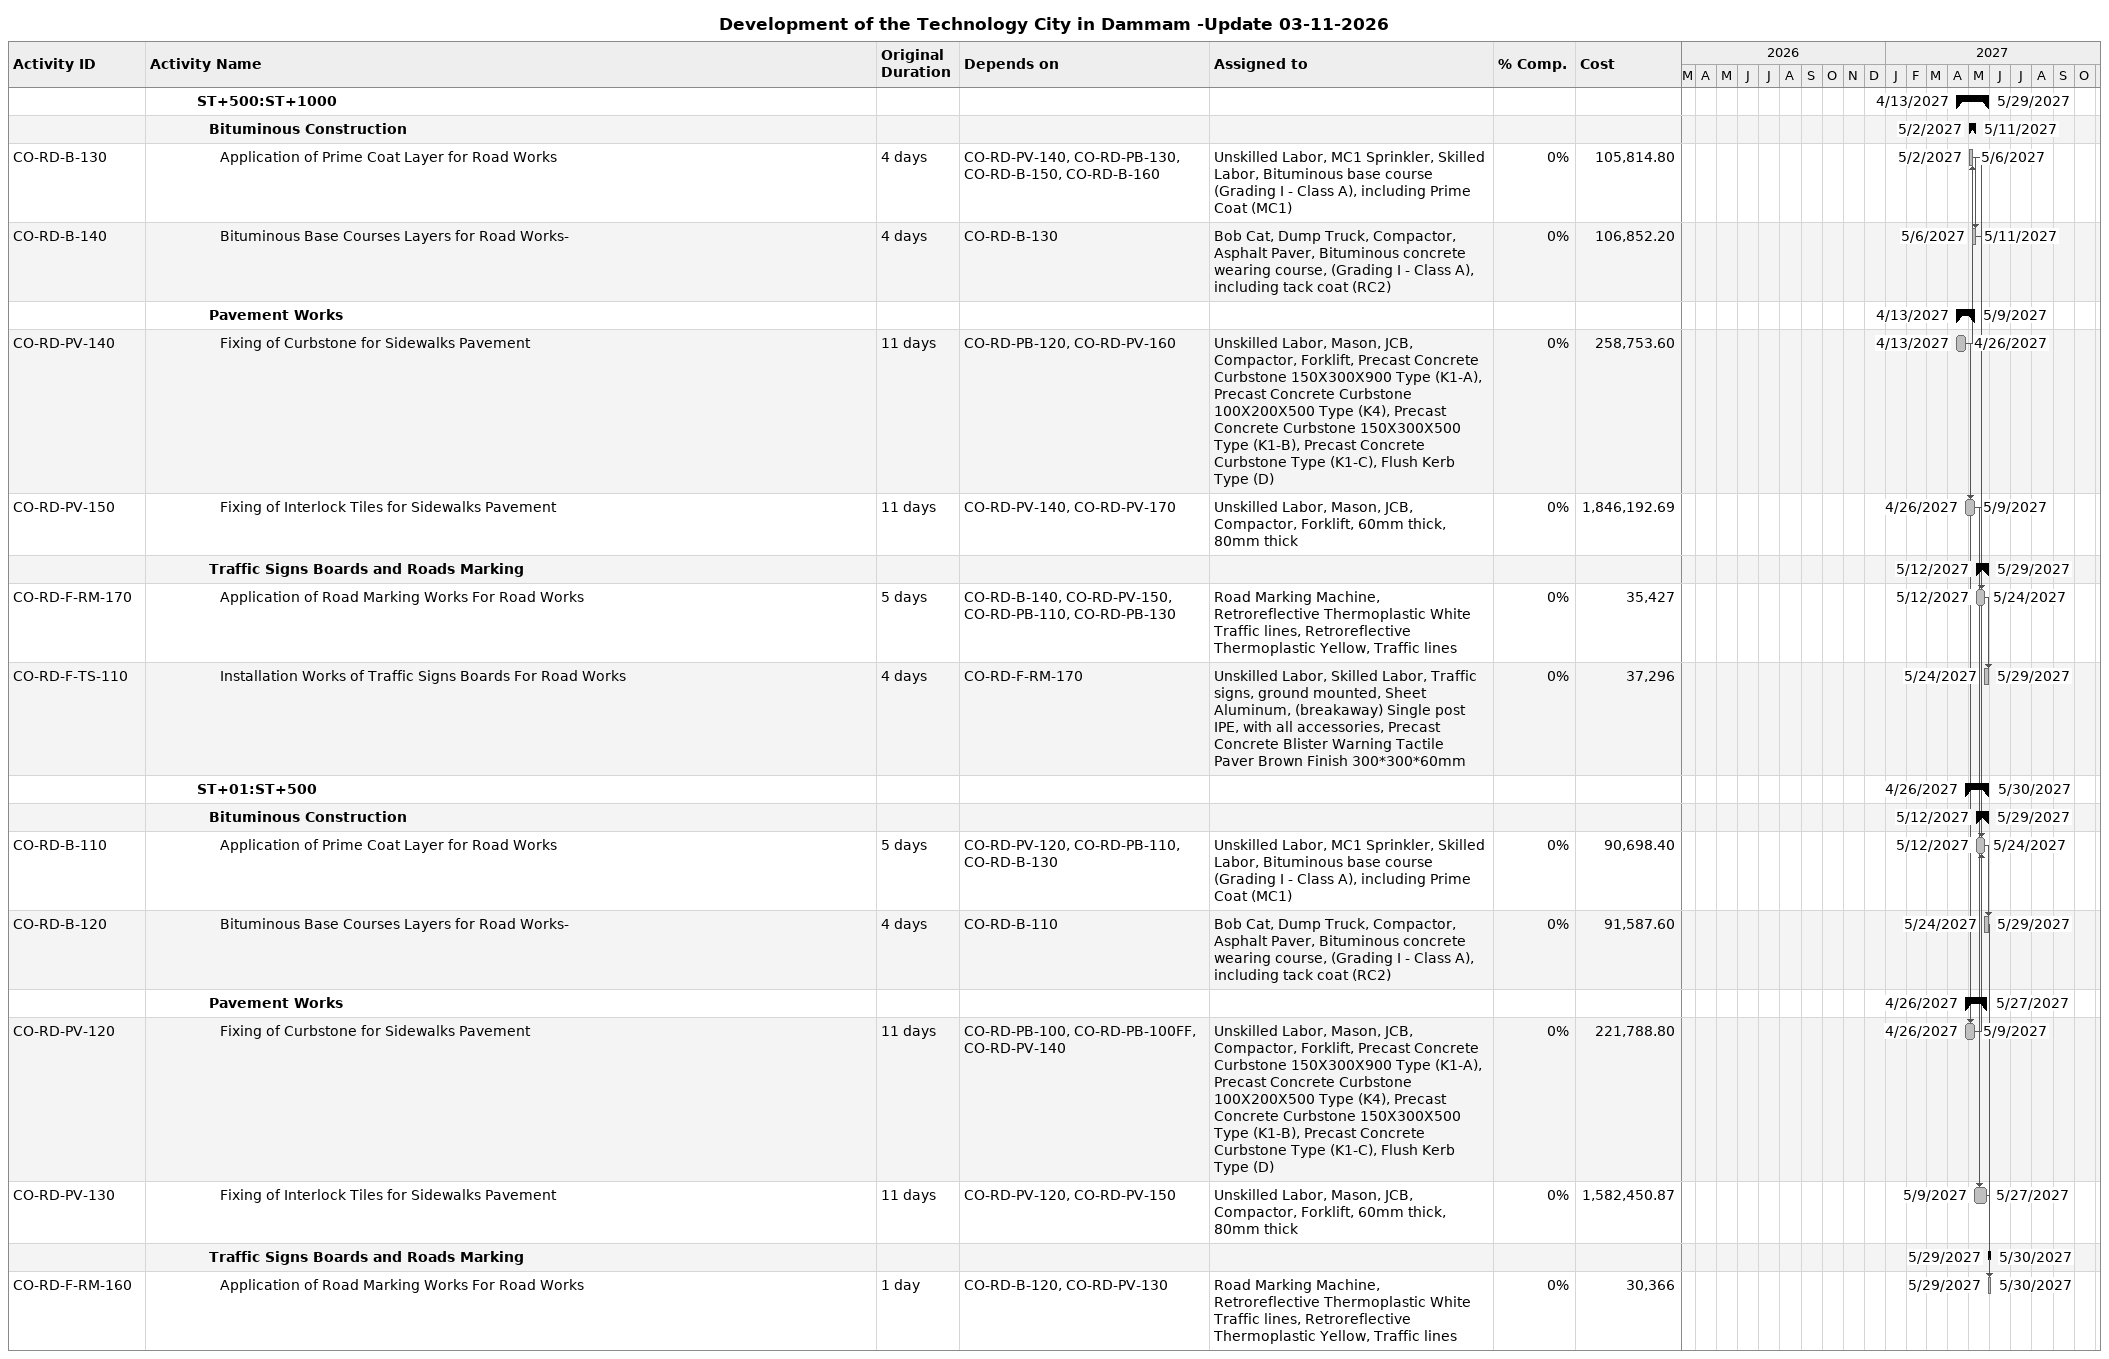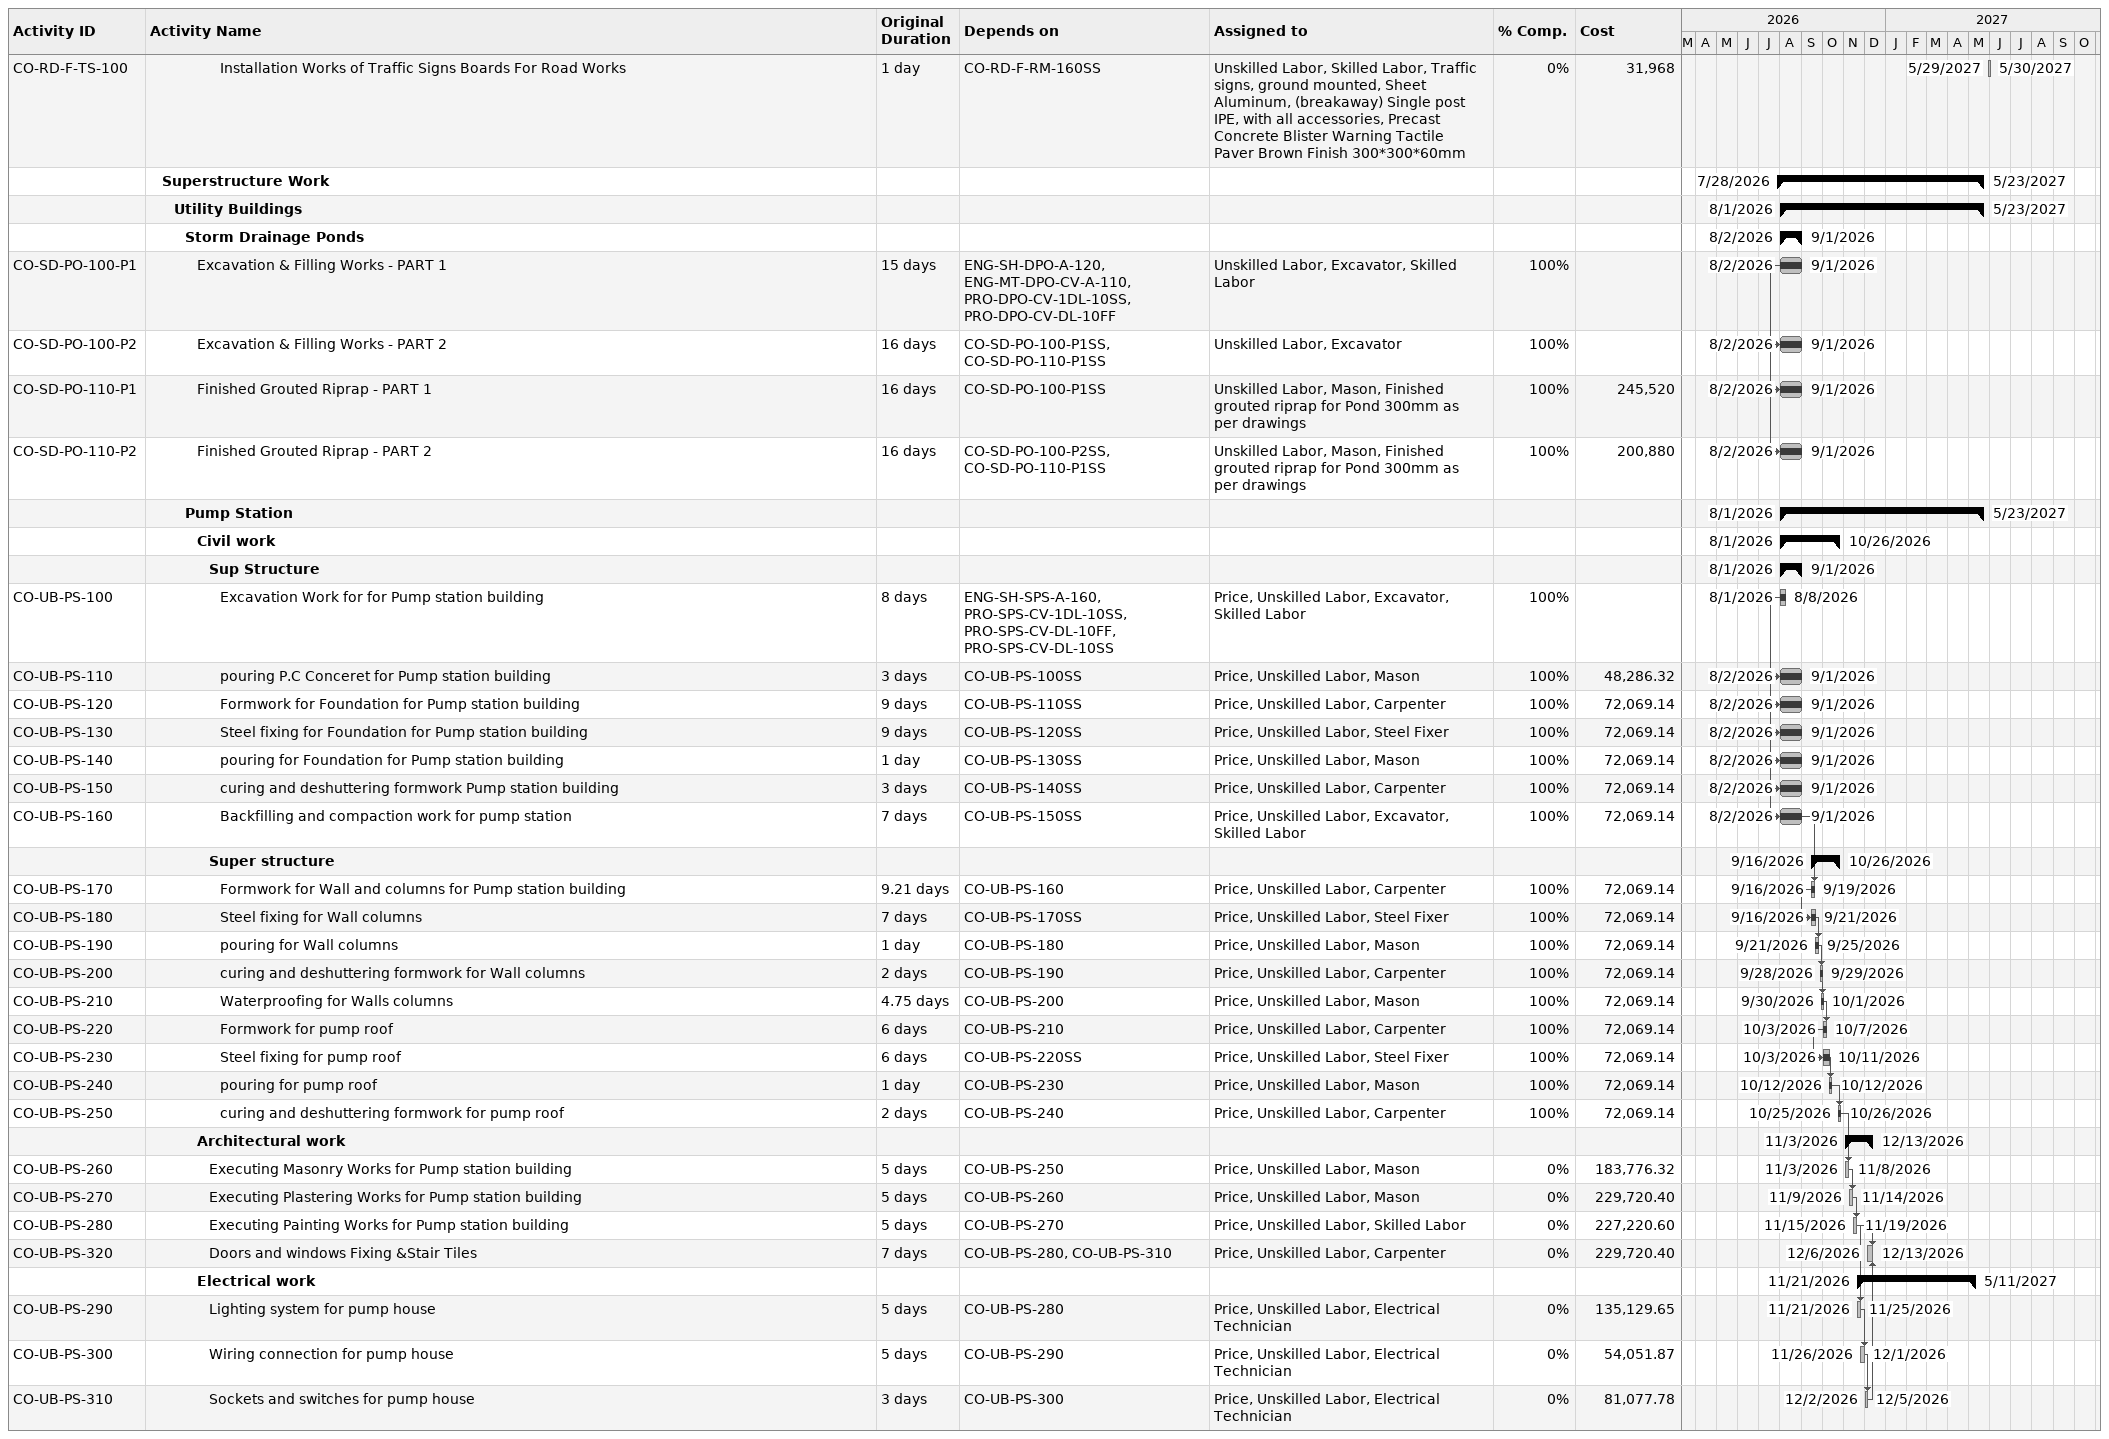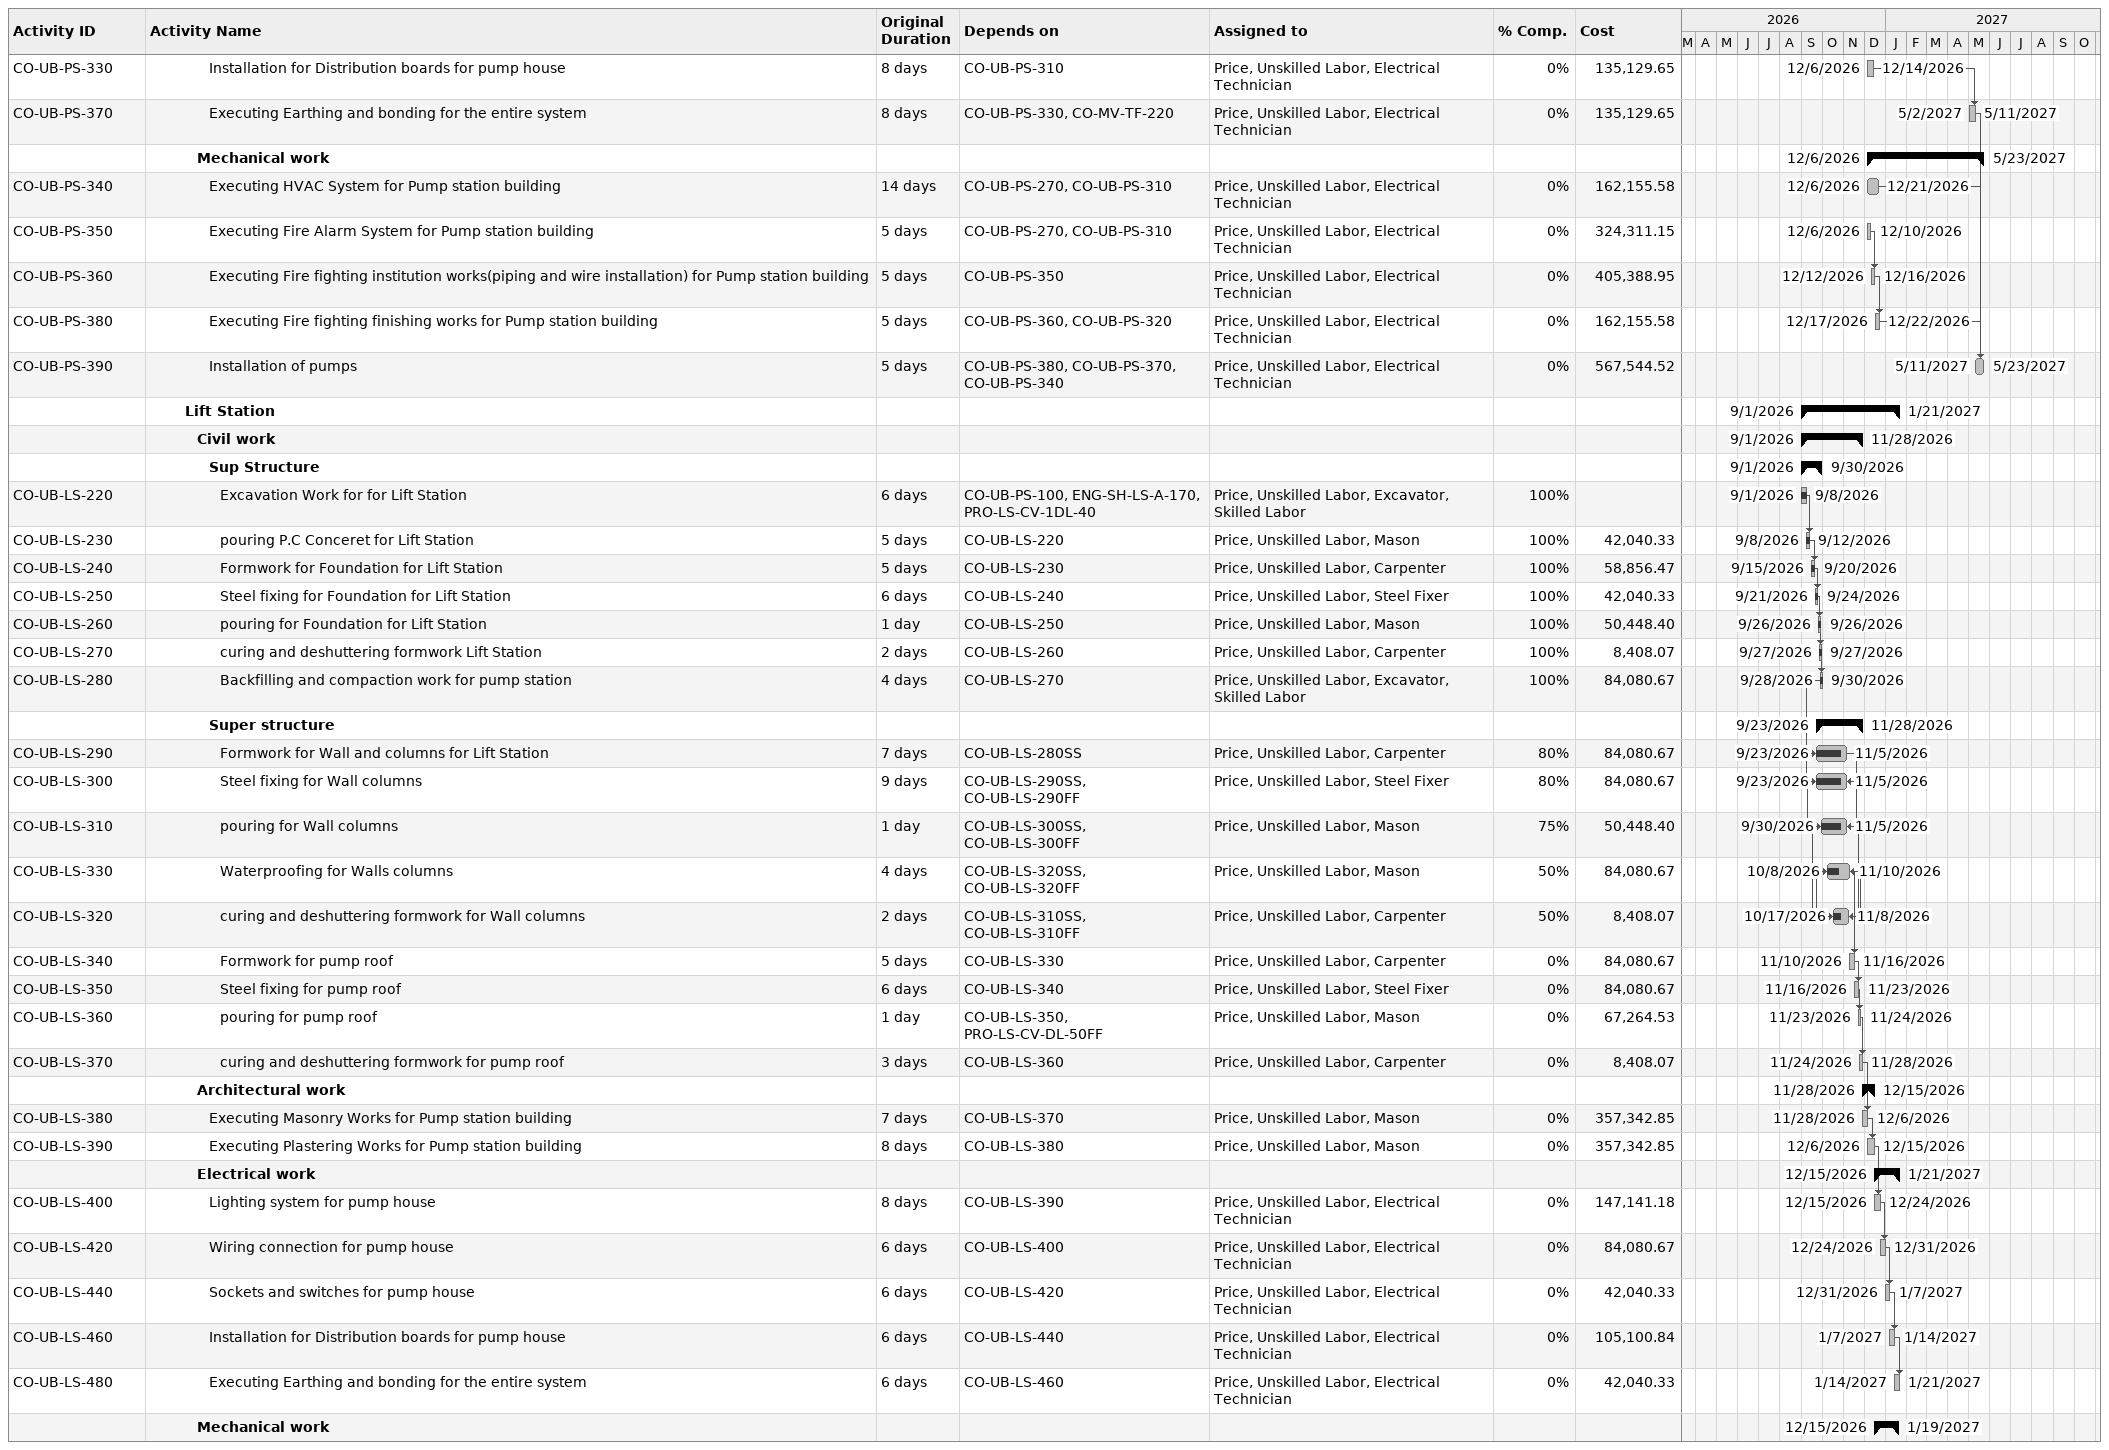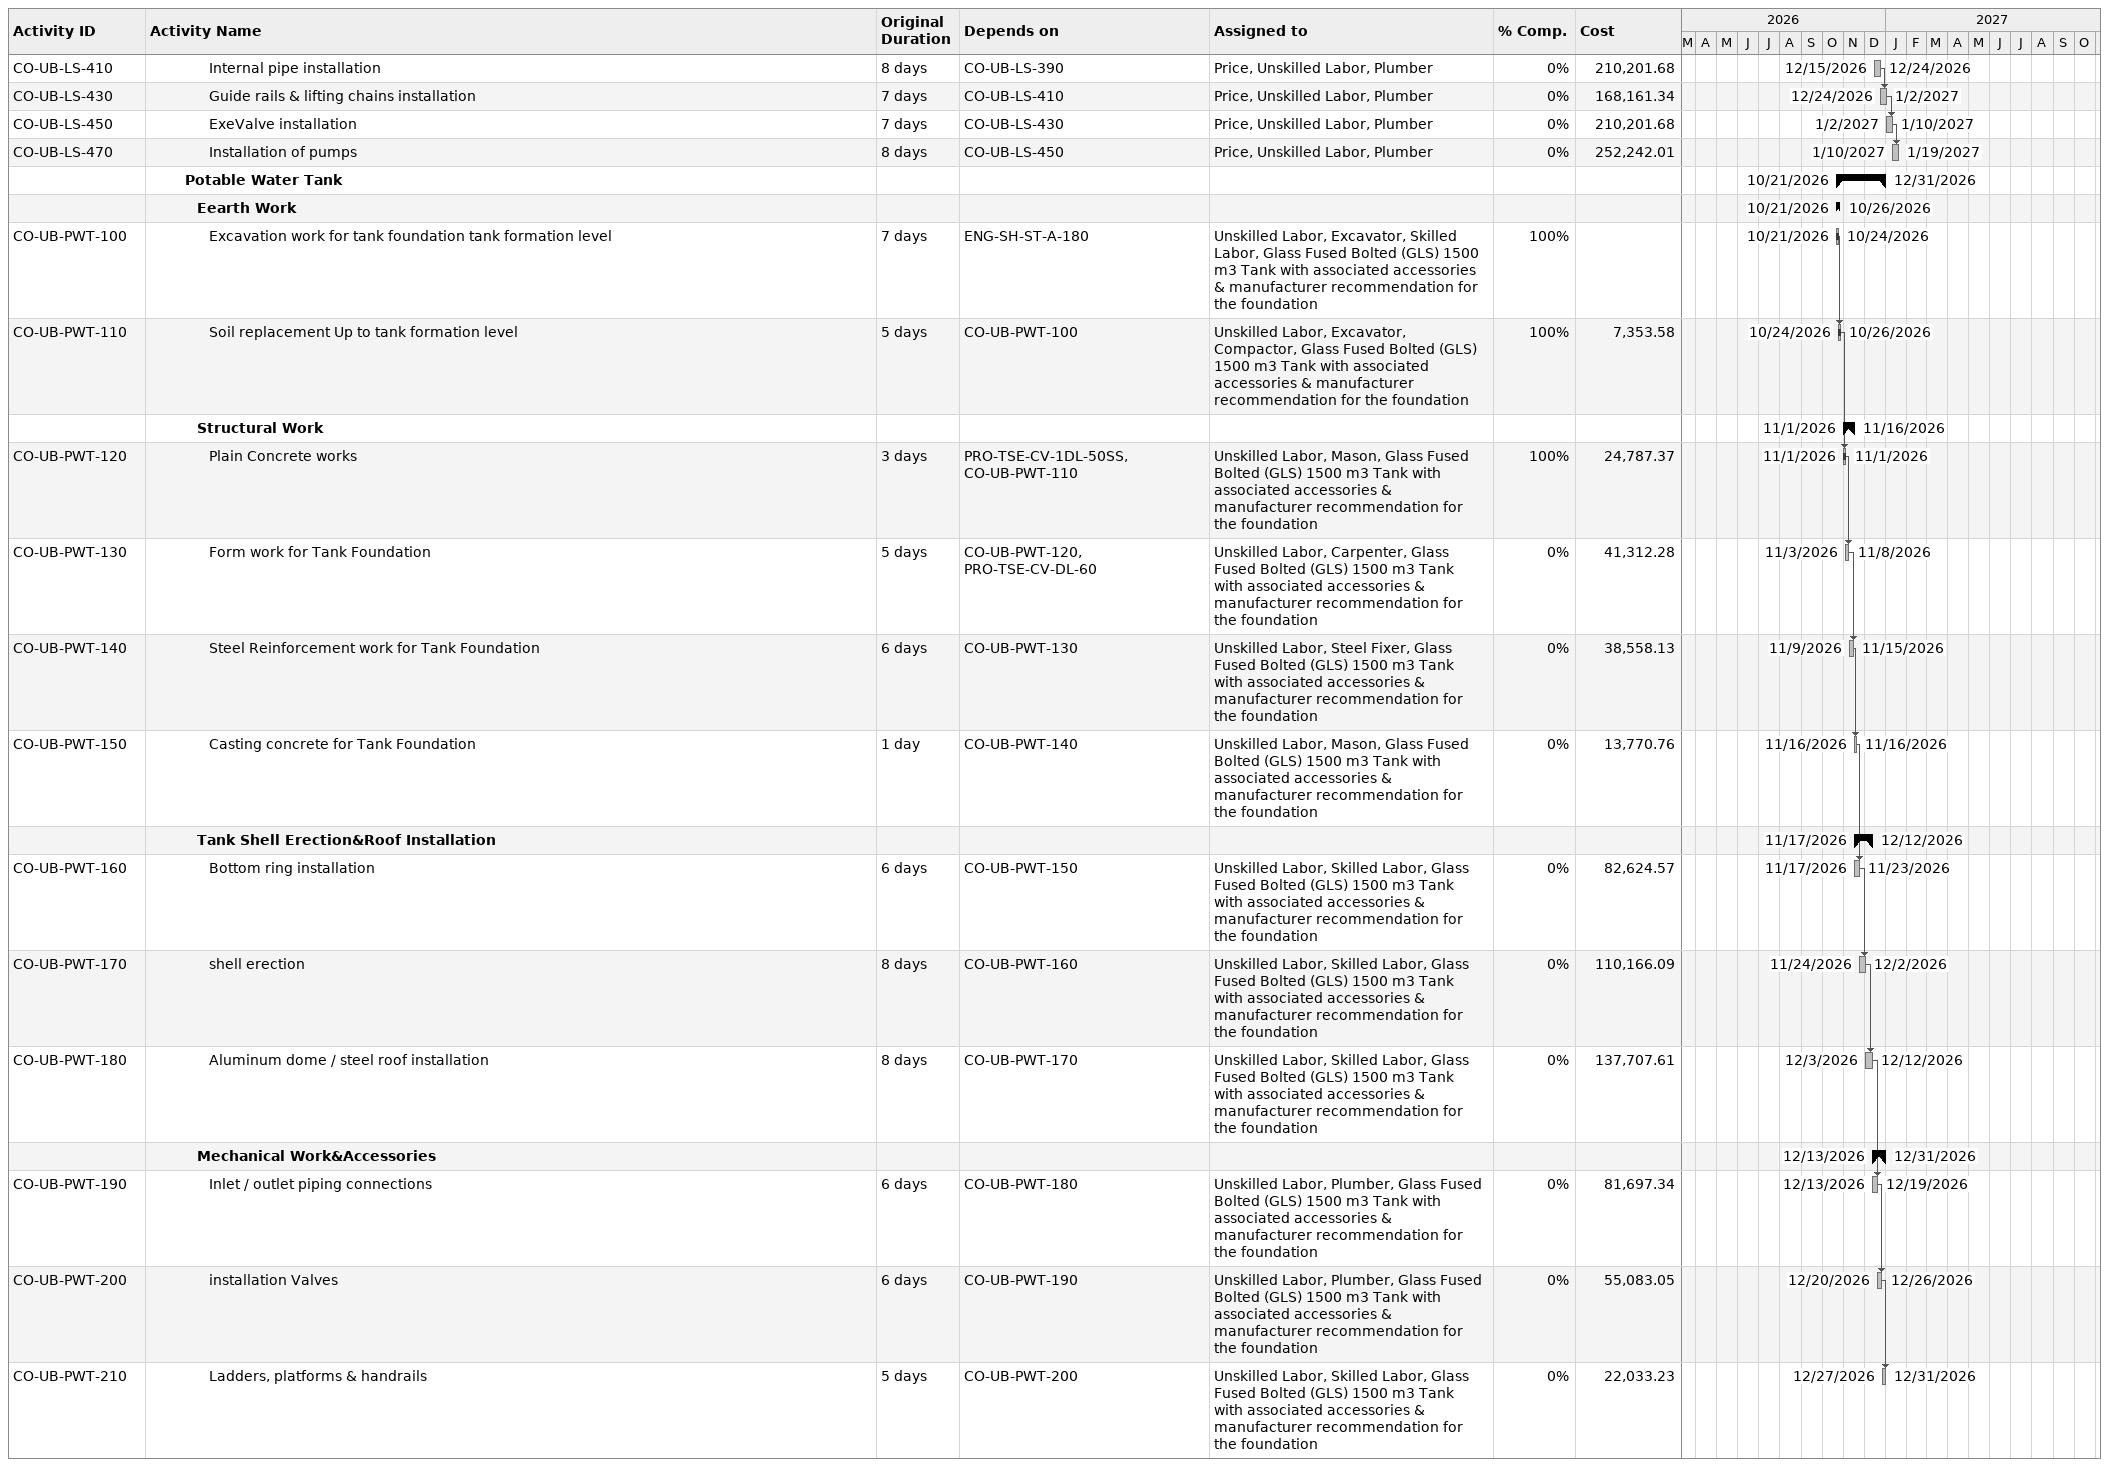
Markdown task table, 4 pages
Development of the Technology City in Dammam -Update 03-11-2026

| ID | Level | Task | Original duration | Start | Finish | Predecessors | Resources | % complete | Cost |
|---|---|---|---|---|---|---|---|---|---|
|  | 5 | **ST+500:ST+1000** |  | 2027-04-13 | 2027-05-29 |  |  |  |  |
|  | 6 | **Bituminous Construction** |  | 2027-05-02 | 2027-05-11 |  |  |  |  |
| CO-RD-B-130 | 7 | Application of Prime Coat Layer for Road Works | 4d | 2027-05-02 | 2027-05-06 | CO-RD-PV-140, CO-RD-PB-130, CO-RD-B-150, CO-RD-B-160 | Unskilled Labor, MC1 Sprinkler, Skilled Labor, Bituminous base course (Grading I - Class A), including Prime Coat (MC1) | 0 | 105814.80 |
| CO-RD-B-140 | 7 | Bituminous Base Courses Layers for Road Works- | 4d | 2027-05-06 | 2027-05-11 | CO-RD-B-130 | Bob Cat, Dump Truck, Compactor, Asphalt Paver, Bituminous concrete wearing course, (Grading I - Class A), including tack coat (RC2) | 0 | 106852.20 |
|  | 6 | **Pavement Works** |  | 2027-04-13 | 2027-05-09 |  |  |  |  |
| CO-RD-PV-140 | 7 | Fixing of Curbstone for Sidewalks Pavement | 11d | 2027-04-13 | 2027-04-26 | CO-RD-PB-120, CO-RD-PV-160 | Unskilled Labor, Mason, JCB, Compactor, Forklift, Precast Concrete Curbstone 150X300X900 Type (K1-A), Precast Concrete Curbstone 100X200X500 Type (K4), Precast Concrete Curbstone 150X300X500 Type (K1-B), Precast Concrete Curbstone Type (K1-C), Flush Kerb Type (D) | 0 | 258753.60 |
| CO-RD-PV-150 | 7 | Fixing of Interlock Tiles for Sidewalks Pavement | 11d | 2027-04-26 | 2027-05-09 | CO-RD-PV-140, CO-RD-PV-170 | Unskilled Labor, Mason, JCB, Compactor, Forklift, 60mm thick, 80mm thick | 0 | 1846192.69 |
|  | 6 | **Traffic Signs Boards and Roads Marking** |  | 2027-05-12 | 2027-05-29 |  |  |  |  |
| CO-RD-F-RM-170 | 7 | Application of Road Marking Works For Road Works | 5d | 2027-05-12 | 2027-05-24 | CO-RD-B-140, CO-RD-PV-150, CO-RD-PB-110, CO-RD-PB-130 | Road Marking Machine, Retroreflective Thermoplastic White Traffic lines, Retroreflective Thermoplastic Yellow, Traffic lines | 0 | 35427 |
| CO-RD-F-TS-110 | 7 | Installation Works of Traffic Signs Boards For Road Works | 4d | 2027-05-24 | 2027-05-29 | CO-RD-F-RM-170 | Unskilled Labor, Skilled Labor, Traffic signs, ground mounted, Sheet Aluminum, (breakaway) Single post IPE, with all accessories, Precast Concrete Blister Warning Tactile Paver Brown Finish 300*300*60mm | 0 | 37296 |
|  | 5 | **ST+01:ST+500** |  | 2027-04-26 | 2027-05-30 |  |  |  |  |
|  | 6 | **Bituminous Construction** |  | 2027-05-12 | 2027-05-29 |  |  |  |  |
| CO-RD-B-110 | 7 | Application of Prime Coat Layer for Road Works | 5d | 2027-05-12 | 2027-05-24 | CO-RD-PV-120, CO-RD-PB-110, CO-RD-B-130 | Unskilled Labor, MC1 Sprinkler, Skilled Labor, Bituminous base course (Grading I - Class A), including Prime Coat (MC1) | 0 | 90698.40 |
| CO-RD-B-120 | 7 | Bituminous Base Courses Layers for Road Works- | 4d | 2027-05-24 | 2027-05-29 | CO-RD-B-110 | Bob Cat, Dump Truck, Compactor, Asphalt Paver, Bituminous concrete wearing course, (Grading I - Class A), including tack coat (RC2) | 0 | 91587.60 |
|  | 6 | **Pavement Works** |  | 2027-04-26 | 2027-05-27 |  |  |  |  |
| CO-RD-PV-120 | 7 | Fixing of Curbstone for Sidewalks Pavement | 11d | 2027-04-26 | 2027-05-09 | CO-RD-PB-100, CO-RD-PB-100FF, CO-RD-PV-140 | Unskilled Labor, Mason, JCB, Compactor, Forklift, Precast Concrete Curbstone 150X300X900 Type (K1-A), Precast Concrete Curbstone 100X200X500 Type (K4), Precast Concrete Curbstone 150X300X500 Type (K1-B), Precast Concrete Curbstone Type (K1-C), Flush Kerb Type (D) | 0 | 221788.80 |
| CO-RD-PV-130 | 7 | Fixing of Interlock Tiles for Sidewalks Pavement | 11d | 2027-05-09 | 2027-05-27 | CO-RD-PV-120, CO-RD-PV-150 | Unskilled Labor, Mason, JCB, Compactor, Forklift, 60mm thick, 80mm thick | 0 | 1582450.87 |
|  | 6 | **Traffic Signs Boards and Roads Marking** |  | 2027-05-29 | 2027-05-30 |  |  |  |  |
| CO-RD-F-RM-160 | 7 | Application of Road Marking Works For Road Works | 1d | 2027-05-29 | 2027-05-30 | CO-RD-B-120, CO-RD-PV-130 | Road Marking Machine, Retroreflective Thermoplastic White Traffic lines, Retroreflective Thermoplastic Yellow, Traffic lines | 0 | 30366 |
| CO-RD-F-TS-100 | 7 | Installation Works of Traffic Signs Boards For Road Works | 1d | 2027-05-29 | 2027-05-30 | CO-RD-F-RM-160SS | Unskilled Labor, Skilled Labor, Traffic signs, ground mounted, Sheet Aluminum, (breakaway) Single post IPE, with all accessories, Precast Concrete Blister Warning Tactile Paver Brown Finish 300*300*60mm | 0 | 31968 |
|  | 2 | **Superstructure Work** |  | 2026-07-28 | 2027-05-23 |  |  |  |  |
|  | 3 | **Utility Buildings** |  | 2026-08-01 | 2027-05-23 |  |  |  |  |
|  | 4 | **Storm Drainage Ponds** |  | 2026-08-02 | 2026-09-01 |  |  |  |  |
| CO-SD-PO-100-P1 | 5 | Excavation & Filling Works - PART 1 | 15d | 2026-08-02 | 2026-09-01 | ENG-SH-DPO-A-120, ENG-MT-DPO-CV-A-110, PRO-DPO-CV-1DL-10SS, PRO-DPO-CV-DL-10FF | Unskilled Labor, Excavator, Skilled Labor | 100 |  |
| CO-SD-PO-100-P2 | 5 | Excavation & Filling Works - PART 2 | 16d | 2026-08-02 | 2026-09-01 | CO-SD-PO-100-P1SS, CO-SD-PO-110-P1SS | Unskilled Labor, Excavator | 100 |  |
| CO-SD-PO-110-P1 | 5 | Finished Grouted Riprap - PART 1 | 16d | 2026-08-02 | 2026-09-01 | CO-SD-PO-100-P1SS | Unskilled Labor, Mason, Finished grouted riprap for Pond 300mm as per drawings | 100 | 245520 |
| CO-SD-PO-110-P2 | 5 | Finished Grouted Riprap - PART 2 | 16d | 2026-08-02 | 2026-09-01 | CO-SD-PO-100-P2SS, CO-SD-PO-110-P1SS | Unskilled Labor, Mason, Finished grouted riprap for Pond 300mm as per drawings | 100 | 200880 |
|  | 4 | **Pump Station** |  | 2026-08-01 | 2027-05-23 |  |  |  |  |
|  | 5 | **Civil work** |  | 2026-08-01 | 2026-10-26 |  |  |  |  |
|  | 6 | **Sup Structure** |  | 2026-08-01 | 2026-09-01 |  |  |  |  |
| CO-UB-PS-100 | 7 | Excavation Work for for Pump station building | 8d | 2026-08-01 | 2026-08-08 | ENG-SH-SPS-A-160, PRO-SPS-CV-1DL-10SS, PRO-SPS-CV-DL-10FF, PRO-SPS-CV-DL-10SS | Price, Unskilled Labor, Excavator, Skilled Labor | 100 |  |
| CO-UB-PS-110 | 7 | pouring P.C Conceret for Pump station building | 3d | 2026-08-02 | 2026-09-01 | CO-UB-PS-100SS | Price, Unskilled Labor, Mason | 100 | 48286.32 |
| CO-UB-PS-120 | 7 | Formwork for Foundation for Pump station building | 9d | 2026-08-02 | 2026-09-01 | CO-UB-PS-110SS | Price, Unskilled Labor, Carpenter | 100 | 72069.14 |
| CO-UB-PS-130 | 7 | Steel fixing for Foundation for Pump station building | 9d | 2026-08-02 | 2026-09-01 | CO-UB-PS-120SS | Price, Unskilled Labor, Steel Fixer | 100 | 72069.14 |
| CO-UB-PS-140 | 7 | pouring for Foundation for Pump station building | 1d | 2026-08-02 | 2026-09-01 | CO-UB-PS-130SS | Price, Unskilled Labor, Mason | 100 | 72069.14 |
| CO-UB-PS-150 | 7 | curing and deshuttering formwork Pump station building | 3d | 2026-08-02 | 2026-09-01 | CO-UB-PS-140SS | Price, Unskilled Labor, Carpenter | 100 | 72069.14 |
| CO-UB-PS-160 | 7 | Backfilling and compaction work for pump station | 7d | 2026-08-02 | 2026-09-01 | CO-UB-PS-150SS | Price, Unskilled Labor, Excavator, Skilled Labor | 100 | 72069.14 |
|  | 6 | **Super structure** |  | 2026-09-16 | 2026-10-26 |  |  |  |  |
| CO-UB-PS-170 | 7 | Formwork for Wall and columns for Pump station building | 9.21d | 2026-09-16 | 2026-09-19 | CO-UB-PS-160 | Price, Unskilled Labor, Carpenter | 100 | 72069.14 |
| CO-UB-PS-180 | 7 | Steel fixing for Wall columns | 7d | 2026-09-16 | 2026-09-21 | CO-UB-PS-170SS | Price, Unskilled Labor, Steel Fixer | 100 | 72069.14 |
| CO-UB-PS-190 | 7 | pouring for Wall columns | 1d | 2026-09-21 | 2026-09-25 | CO-UB-PS-180 | Price, Unskilled Labor, Mason | 100 | 72069.14 |
| CO-UB-PS-200 | 7 | curing and deshuttering formwork for Wall columns | 2d | 2026-09-28 | 2026-09-29 | CO-UB-PS-190 | Price, Unskilled Labor, Carpenter | 100 | 72069.14 |
| CO-UB-PS-210 | 7 | Waterproofing for Walls columns | 4.75d | 2026-09-30 | 2026-10-01 | CO-UB-PS-200 | Price, Unskilled Labor, Mason | 100 | 72069.14 |
| CO-UB-PS-220 | 7 | Formwork for pump roof | 6d | 2026-10-03 | 2026-10-07 | CO-UB-PS-210 | Price, Unskilled Labor, Carpenter | 100 | 72069.14 |
| CO-UB-PS-230 | 7 | Steel fixing for pump roof | 6d | 2026-10-03 | 2026-10-11 | CO-UB-PS-220SS | Price, Unskilled Labor, Steel Fixer | 100 | 72069.14 |
| CO-UB-PS-240 | 7 | pouring for pump roof | 1d | 2026-10-12 | 2026-10-12 | CO-UB-PS-230 | Price, Unskilled Labor, Mason | 100 | 72069.14 |
| CO-UB-PS-250 | 7 | curing and deshuttering formwork for pump roof | 2d | 2026-10-25 | 2026-10-26 | CO-UB-PS-240 | Price, Unskilled Labor, Carpenter | 100 | 72069.14 |
|  | 5 | **Architectural work** |  | 2026-11-03 | 2026-12-13 |  |  |  |  |
| CO-UB-PS-260 | 6 | Executing Masonry Works for Pump station building | 5d | 2026-11-03 | 2026-11-08 | CO-UB-PS-250 | Price, Unskilled Labor, Mason | 0 | 183776.32 |
| CO-UB-PS-270 | 6 | Executing Plastering Works for Pump station building | 5d | 2026-11-09 | 2026-11-14 | CO-UB-PS-260 | Price, Unskilled Labor, Mason | 0 | 229720.40 |
| CO-UB-PS-280 | 6 | Executing Painting Works for Pump station building | 5d | 2026-11-15 | 2026-11-19 | CO-UB-PS-270 | Price, Unskilled Labor, Skilled Labor | 0 | 227220.60 |
| CO-UB-PS-320 | 6 | Doors and windows Fixing &Stair Tiles | 7d | 2026-12-06 | 2026-12-13 | CO-UB-PS-280, CO-UB-PS-310 | Price, Unskilled Labor, Carpenter | 0 | 229720.40 |
|  | 5 | **Electrical work** |  | 2026-11-21 | 2027-05-11 |  |  |  |  |
| CO-UB-PS-290 | 6 | Lighting system for pump house | 5d | 2026-11-21 | 2026-11-25 | CO-UB-PS-280 | Price, Unskilled Labor, Electrical Technician | 0 | 135129.65 |
| CO-UB-PS-300 | 6 | Wiring connection for pump house | 5d | 2026-11-26 | 2026-12-01 | CO-UB-PS-290 | Price, Unskilled Labor, Electrical Technician | 0 | 54051.87 |
| CO-UB-PS-310 | 6 | Sockets and switches for pump house | 3d | 2026-12-02 | 2026-12-05 | CO-UB-PS-300 | Price, Unskilled Labor, Electrical Technician | 0 | 81077.78 |
| CO-UB-PS-330 | 6 | Installation for Distribution boards for pump house | 8d | 2026-12-06 | 2026-12-14 | CO-UB-PS-310 | Price, Unskilled Labor, Electrical Technician | 0 | 135129.65 |
| CO-UB-PS-370 | 6 | Executing Earthing and bonding for the entire system | 8d | 2027-05-02 | 2027-05-11 | CO-UB-PS-330, CO-MV-TF-220 | Price, Unskilled Labor, Electrical Technician | 0 | 135129.65 |
|  | 5 | **Mechanical work** |  | 2026-12-06 | 2027-05-23 |  |  |  |  |
| CO-UB-PS-340 | 6 | Executing HVAC System for Pump station building | 14d | 2026-12-06 | 2026-12-21 | CO-UB-PS-270, CO-UB-PS-310 | Price, Unskilled Labor, Electrical Technician | 0 | 162155.58 |
| CO-UB-PS-350 | 6 | Executing Fire Alarm System for Pump station building | 5d | 2026-12-06 | 2026-12-10 | CO-UB-PS-270, CO-UB-PS-310 | Price, Unskilled Labor, Electrical Technician | 0 | 324311.15 |
| CO-UB-PS-360 | 6 | Executing Fire fighting institution works(piping and wire installation) for Pump station building | 5d | 2026-12-12 | 2026-12-16 | CO-UB-PS-350 | Price, Unskilled Labor, Electrical Technician | 0 | 405388.95 |
| CO-UB-PS-380 | 6 | Executing Fire fighting finishing works for Pump station building | 5d | 2026-12-17 | 2026-12-22 | CO-UB-PS-360, CO-UB-PS-320 | Price, Unskilled Labor, Electrical Technician | 0 | 162155.58 |
| CO-UB-PS-390 | 6 | Installation of pumps | 5d | 2027-05-11 | 2027-05-23 | CO-UB-PS-380, CO-UB-PS-370, CO-UB-PS-340 | Price, Unskilled Labor, Electrical Technician | 0 | 567544.52 |
|  | 4 | **Lift Station** |  | 2026-09-01 | 2027-01-21 |  |  |  |  |
|  | 5 | **Civil work** |  | 2026-09-01 | 2026-11-28 |  |  |  |  |
|  | 6 | **Sup Structure** |  | 2026-09-01 | 2026-09-30 |  |  |  |  |
| CO-UB-LS-220 | 7 | Excavation Work for for Lift Station | 6d | 2026-09-01 | 2026-09-08 | CO-UB-PS-100, ENG-SH-LS-A-170, PRO-LS-CV-1DL-40 | Price, Unskilled Labor, Excavator, Skilled Labor | 100 |  |
| CO-UB-LS-230 | 7 | pouring P.C Conceret for Lift Station | 5d | 2026-09-08 | 2026-09-12 | CO-UB-LS-220 | Price, Unskilled Labor, Mason | 100 | 42040.33 |
| CO-UB-LS-240 | 7 | Formwork for Foundation for Lift Station | 5d | 2026-09-15 | 2026-09-20 | CO-UB-LS-230 | Price, Unskilled Labor, Carpenter | 100 | 58856.47 |
| CO-UB-LS-250 | 7 | Steel fixing for Foundation for Lift Station | 6d | 2026-09-21 | 2026-09-24 | CO-UB-LS-240 | Price, Unskilled Labor, Steel Fixer | 100 | 42040.33 |
| CO-UB-LS-260 | 7 | pouring for Foundation for Lift Station | 1d | 2026-09-26 | 2026-09-26 | CO-UB-LS-250 | Price, Unskilled Labor, Mason | 100 | 50448.40 |
| CO-UB-LS-270 | 7 | curing and deshuttering formwork Lift Station | 2d | 2026-09-27 | 2026-09-27 | CO-UB-LS-260 | Price, Unskilled Labor, Carpenter | 100 | 8408.07 |
| CO-UB-LS-280 | 7 | Backfilling and compaction work for pump station | 4d | 2026-09-28 | 2026-09-30 | CO-UB-LS-270 | Price, Unskilled Labor, Excavator, Skilled Labor | 100 | 84080.67 |
|  | 6 | **Super structure** |  | 2026-09-23 | 2026-11-28 |  |  |  |  |
| CO-UB-LS-290 | 7 | Formwork for Wall and columns for Lift Station | 7d | 2026-09-23 | 2026-11-05 | CO-UB-LS-280SS | Price, Unskilled Labor, Carpenter | 80 | 84080.67 |
| CO-UB-LS-300 | 7 | Steel fixing for Wall columns | 9d | 2026-09-23 | 2026-11-05 | CO-UB-LS-290SS, CO-UB-LS-290FF | Price, Unskilled Labor, Steel Fixer | 80 | 84080.67 |
| CO-UB-LS-310 | 7 | pouring for Wall columns | 1d | 2026-09-30 | 2026-11-05 | CO-UB-LS-300SS, CO-UB-LS-300FF | Price, Unskilled Labor, Mason | 75 | 50448.40 |
| CO-UB-LS-330 | 7 | Waterproofing for Walls columns | 4d | 2026-10-08 | 2026-11-10 | CO-UB-LS-320SS, CO-UB-LS-320FF | Price, Unskilled Labor, Mason | 50 | 84080.67 |
| CO-UB-LS-320 | 7 | curing and deshuttering formwork for Wall columns | 2d | 2026-10-17 | 2026-11-08 | CO-UB-LS-310SS, CO-UB-LS-310FF | Price, Unskilled Labor, Carpenter | 50 | 8408.07 |
| CO-UB-LS-340 | 7 | Formwork for pump roof | 5d | 2026-11-10 | 2026-11-16 | CO-UB-LS-330 | Price, Unskilled Labor, Carpenter | 0 | 84080.67 |
| CO-UB-LS-350 | 7 | Steel fixing for pump roof | 6d | 2026-11-16 | 2026-11-23 | CO-UB-LS-340 | Price, Unskilled Labor, Steel Fixer | 0 | 84080.67 |
| CO-UB-LS-360 | 7 | pouring for pump roof | 1d | 2026-11-23 | 2026-11-24 | CO-UB-LS-350, PRO-LS-CV-DL-50FF | Price, Unskilled Labor, Mason | 0 | 67264.53 |
| CO-UB-LS-370 | 7 | curing and deshuttering formwork for pump roof | 3d | 2026-11-24 | 2026-11-28 | CO-UB-LS-360 | Price, Unskilled Labor, Carpenter | 0 | 8408.07 |
|  | 5 | **Architectural work** |  | 2026-11-28 | 2026-12-15 |  |  |  |  |
| CO-UB-LS-380 | 6 | Executing Masonry Works for Pump station building | 7d | 2026-11-28 | 2026-12-06 | CO-UB-LS-370 | Price, Unskilled Labor, Mason | 0 | 357342.85 |
| CO-UB-LS-390 | 6 | Executing Plastering Works for Pump station building | 8d | 2026-12-06 | 2026-12-15 | CO-UB-LS-380 | Price, Unskilled Labor, Mason | 0 | 357342.85 |
|  | 5 | **Electrical work** |  | 2026-12-15 | 2027-01-21 |  |  |  |  |
| CO-UB-LS-400 | 6 | Lighting system for pump house | 8d | 2026-12-15 | 2026-12-24 | CO-UB-LS-390 | Price, Unskilled Labor, Electrical Technician | 0 | 147141.18 |
| CO-UB-LS-420 | 6 | Wiring connection for pump house | 6d | 2026-12-24 | 2026-12-31 | CO-UB-LS-400 | Price, Unskilled Labor, Electrical Technician | 0 | 84080.67 |
| CO-UB-LS-440 | 6 | Sockets and switches for pump house | 6d | 2026-12-31 | 2027-01-07 | CO-UB-LS-420 | Price, Unskilled Labor, Electrical Technician | 0 | 42040.33 |
| CO-UB-LS-460 | 6 | Installation for Distribution boards for pump house | 6d | 2027-01-07 | 2027-01-14 | CO-UB-LS-440 | Price, Unskilled Labor, Electrical Technician | 0 | 105100.84 |
| CO-UB-LS-480 | 6 | Executing Earthing and bonding for the entire system | 6d | 2027-01-14 | 2027-01-21 | CO-UB-LS-460 | Price, Unskilled Labor, Electrical Technician | 0 | 42040.33 |
|  | 5 | **Mechanical work** |  | 2026-12-15 | 2027-01-19 |  |  |  |  |
| CO-UB-LS-410 | 6 | Internal pipe installation | 8d | 2026-12-15 | 2026-12-24 | CO-UB-LS-390 | Price, Unskilled Labor, Plumber | 0 | 210201.68 |
| CO-UB-LS-430 | 6 | Guide rails & lifting chains installation | 7d | 2026-12-24 | 2027-01-02 | CO-UB-LS-410 | Price, Unskilled Labor, Plumber | 0 | 168161.34 |
| CO-UB-LS-450 | 6 | ExeValve installation | 7d | 2027-01-02 | 2027-01-10 | CO-UB-LS-430 | Price, Unskilled Labor, Plumber | 0 | 210201.68 |
| CO-UB-LS-470 | 6 | Installation of pumps | 8d | 2027-01-10 | 2027-01-19 | CO-UB-LS-450 | Price, Unskilled Labor, Plumber | 0 | 252242.01 |
|  | 4 | **Potable Water Tank** |  | 2026-10-21 | 2026-12-31 |  |  |  |  |
|  | 5 | **Eearth Work** |  | 2026-10-21 | 2026-10-26 |  |  |  |  |
| CO-UB-PWT-100 | 6 | Excavation work for tank foundation tank formation level | 7d | 2026-10-21 | 2026-10-24 | ENG-SH-ST-A-180 | Unskilled Labor, Excavator, Skilled Labor, Glass Fused Bolted (GLS) 1500 m3 Tank with associated accessories & manufacturer recommendation for the foundation | 100 |  |
| CO-UB-PWT-110 | 6 | Soil replacement Up to tank formation level | 5d | 2026-10-24 | 2026-10-26 | CO-UB-PWT-100 | Unskilled Labor, Excavator, Compactor, Glass Fused Bolted (GLS) 1500 m3 Tank with associated accessories & manufacturer recommendation for the foundation | 100 | 7353.58 |
|  | 5 | **Structural Work** |  | 2026-11-01 | 2026-11-16 |  |  |  |  |
| CO-UB-PWT-120 | 6 | Plain Concrete works | 3d | 2026-11-01 | 2026-11-01 | PRO-TSE-CV-1DL-50SS, CO-UB-PWT-110 | Unskilled Labor, Mason, Glass Fused Bolted (GLS) 1500 m3 Tank with associated accessories & manufacturer recommendation for the foundation | 100 | 24787.37 |
| CO-UB-PWT-130 | 6 | Form work for Tank Foundation | 5d | 2026-11-03 | 2026-11-08 | CO-UB-PWT-120, PRO-TSE-CV-DL-60 | Unskilled Labor, Carpenter, Glass Fused Bolted (GLS) 1500 m3 Tank with associated accessories & manufacturer recommendation for the foundation | 0 | 41312.28 |
| CO-UB-PWT-140 | 6 | Steel Reinforcement work for Tank Foundation | 6d | 2026-11-09 | 2026-11-15 | CO-UB-PWT-130 | Unskilled Labor, Steel Fixer, Glass Fused Bolted (GLS) 1500 m3 Tank with associated accessories & manufacturer recommendation for the foundation | 0 | 38558.13 |
| CO-UB-PWT-150 | 6 | Casting concrete for Tank Foundation | 1d | 2026-11-16 | 2026-11-16 | CO-UB-PWT-140 | Unskilled Labor, Mason, Glass Fused Bolted (GLS) 1500 m3 Tank with associated accessories & manufacturer recommendation for the foundation | 0 | 13770.76 |
|  | 5 | **Tank Shell Erection&Roof Installation** |  | 2026-11-17 | 2026-12-12 |  |  |  |  |
| CO-UB-PWT-160 | 6 | Bottom ring installation | 6d | 2026-11-17 | 2026-11-23 | CO-UB-PWT-150 | Unskilled Labor, Skilled Labor, Glass Fused Bolted (GLS) 1500 m3 Tank with associated accessories & manufacturer recommendation for the foundation | 0 | 82624.57 |
| CO-UB-PWT-170 | 6 | shell erection | 8d | 2026-11-24 | 2026-12-02 | CO-UB-PWT-160 | Unskilled Labor, Skilled Labor, Glass Fused Bolted (GLS) 1500 m3 Tank with associated accessories & manufacturer recommendation for the foundation | 0 | 110166.09 |
| CO-UB-PWT-180 | 6 | Aluminum dome / steel roof installation | 8d | 2026-12-03 | 2026-12-12 | CO-UB-PWT-170 | Unskilled Labor, Skilled Labor, Glass Fused Bolted (GLS) 1500 m3 Tank with associated accessories & manufacturer recommendation for the foundation | 0 | 137707.61 |
|  | 5 | **Mechanical Work&Accessories** |  | 2026-12-13 | 2026-12-31 |  |  |  |  |
| CO-UB-PWT-190 | 6 | Inlet / outlet piping connections | 6d | 2026-12-13 | 2026-12-19 | CO-UB-PWT-180 | Unskilled Labor, Plumber, Glass Fused Bolted (GLS) 1500 m3 Tank with associated accessories & manufacturer recommendation for the foundation | 0 | 81697.34 |
| CO-UB-PWT-200 | 6 | installation Valves | 6d | 2026-12-20 | 2026-12-26 | CO-UB-PWT-190 | Unskilled Labor, Plumber, Glass Fused Bolted (GLS) 1500 m3 Tank with associated accessories & manufacturer recommendation for the foundation | 0 | 55083.05 |
| CO-UB-PWT-210 | 6 | Ladders, platforms & handrails | 5d | 2026-12-27 | 2026-12-31 | CO-UB-PWT-200 | Unskilled Labor, Skilled Labor, Glass Fused Bolted (GLS) 1500 m3 Tank with associated accessories & manufacturer recommendation for the foundation | 0 | 22033.23 |
